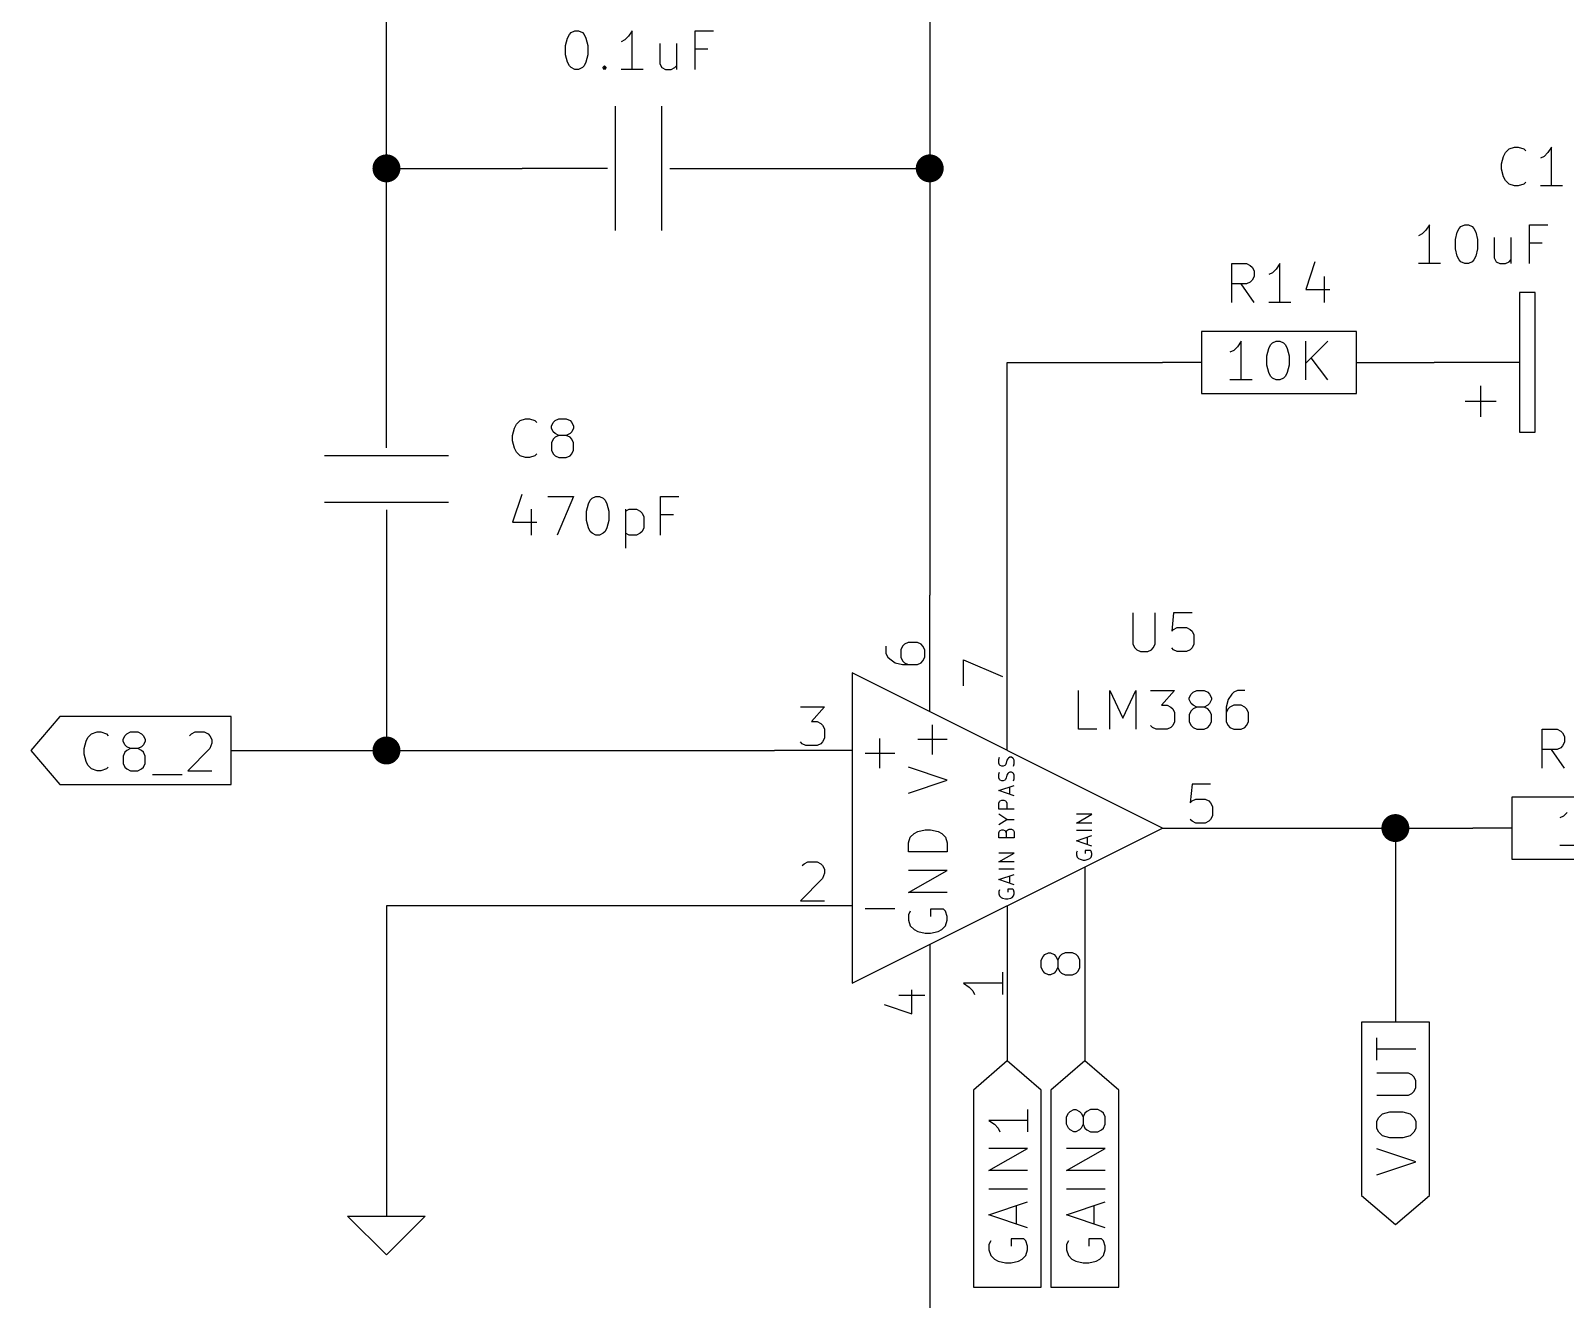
# Model space of a CAD drawing. Extents: x 0.3 to 16.3, y -11.7 to -0.2.
# Drawn here: x 10.867 to 12.844, y -7.107 to -5.473 of the extents above; entities that cross this region are included whole.
import ezdxf

# ---------------------------------------------------------------- set-up
doc = ezdxf.new("R2010")
doc.units = 0
doc.header["$MEASUREMENT"] = 0
doc.layers.add('BLACK', color=7, linetype='CONTINUOUS')

msp = doc.modelspace()

# ---------------------------------------------------------------- linework, layer by layer
at = {"layer": 'BLACK', "linetype": 'CONTINUOUS'}
for p, q in [((11.325, -5.65), (11.325, -5.25)), ((12.025, -5.25), (12.025, -5.65)), ((11.5607, -5.47738), (11.5631, -5.475)), ((11.5631, -5.475), (11.5679, -5.47262)), ((11.5679, -5.47262), (11.5726, -5.47262)), ((11.5726, -5.47262), (11.5774, -5.475)), ((11.5774, -5.475), (11.5798, -5.47738)), ((11.6417, -5.47262), (11.6369, -5.47976)), ((11.6417, -5.52262), (11.6417, -5.47262)), ((11.7226, -5.52262), (11.7226, -5.47262)), ((11.7226, -5.47262), (11.7464, -5.47262)), ((11.5559, -5.49167), (11.5583, -5.48214)), ((11.5559, -5.50357), (11.5559, -5.49167)), ((11.5583, -5.48214), (11.5607, -5.47738)), ((11.5798, -5.47738), (11.5821, -5.48214)), ((11.5821, -5.48214), (11.5845, -5.49167)), ((11.5845, -5.49167), (11.5845, -5.50357)), ((11.6321, -5.48452), (11.6274, -5.4869)), ((11.6369, -5.47976), (11.6321, -5.48452)), ((11.6774, -5.48928), (11.6774, -5.51547)), ((11.6988, -5.48928), (11.6988, -5.52262)), ((11.7393, -5.49643), (11.7226, -5.49643)), ((11.5583, -5.51309), (11.5559, -5.50357)), ((11.5607, -5.51785), (11.5583, -5.51309)), ((11.5821, -5.51309), (11.5798, -5.51785)), ((11.5845, -5.50357), (11.5821, -5.51309)), ((11.6774, -5.51547), (11.6798, -5.52024)), ((11.5631, -5.52024), (11.5607, -5.51785)), ((11.5679, -5.52262), (11.5631, -5.52024)), ((11.5726, -5.52262), (11.5679, -5.52262)), ((11.5774, -5.52024), (11.5726, -5.52262)), ((11.5798, -5.51785), (11.5774, -5.52024)), ((11.6036, -5.52024), (11.6059, -5.51785)), ((11.6059, -5.52262), (11.6036, -5.52024)), ((11.6059, -5.51785), (11.6083, -5.52024)), ((11.6059, -5.51785), (11.6059, -5.52262)), ((11.6083, -5.52024), (11.6059, -5.52262)), ((11.6559, -5.52262), (11.6274, -5.52262)), ((11.6798, -5.52024), (11.6845, -5.52262)), ((11.6845, -5.52262), (11.6917, -5.52262)), ((11.6917, -5.52262), (11.6964, -5.52024)), ((11.6964, -5.52024), (11.6988, -5.51785)), ((11.62, -5.73), (11.62, -5.57)), ((11.68, -5.73), (11.68, -5.57)), ((12.7619, -5.64405), (12.7643, -5.63452)), ((12.7619, -5.64405), (12.7643, -5.63452)), ((12.7643, -5.63452), (12.7667, -5.62976)), ((12.7643, -5.63452), (12.7667, -5.62976)), ((12.7667, -5.62976), (12.7714, -5.625)), ((12.7667, -5.62976), (12.7714, -5.625)), ((12.7714, -5.625), (12.7786, -5.62262)), ((12.7714, -5.625), (12.7786, -5.62262)), ((12.7786, -5.62262), (12.7833, -5.62262)), ((12.7786, -5.62262), (12.7833, -5.62262)), ((12.7833, -5.62262), (12.7905, -5.625)), ((12.7833, -5.62262), (12.7905, -5.625)), ((12.7905, -5.625), (12.7929, -5.62738)), ((12.7905, -5.625), (12.7929, -5.62738)), ((12.8167, -5.63452), (12.8119, -5.6369)), ((12.8167, -5.63452), (12.8119, -5.6369)), ((12.8214, -5.62976), (12.8167, -5.63452)), ((12.8214, -5.62976), (12.8167, -5.63452)), ((12.8262, -5.62262), (12.8214, -5.62976)), ((12.8262, -5.62262), (12.8214, -5.62976)), ((12.8262, -5.67262), (12.8262, -5.62262)), ((12.8262, -5.67262), (12.8262, -5.62262)), ((11.325, -5.9), (11.325, -5.65)), ((11.325, -5.65), (11.5, -5.65)), ((11.61, -5.65), (11.5, -5.65)), ((11.69, -5.65), (11.8, -5.65)), ((11.8, -5.65), (12.025, -5.65)), ((12.025, -5.65), (12.025, -6.2)), ((12.7619, -5.65119), (12.7619, -5.64405)), ((12.7619, -5.65119), (12.7619, -5.64405)), ((12.7643, -5.66071), (12.7619, -5.65119)), ((12.7643, -5.66071), (12.7619, -5.65119)), ((12.7667, -5.66547), (12.7643, -5.66071)), ((12.7667, -5.66547), (12.7643, -5.66071)), ((12.7714, -5.67024), (12.7667, -5.66547)), ((12.7714, -5.67024), (12.7667, -5.66547)), ((12.7786, -5.67262), (12.7714, -5.67024)), ((12.7786, -5.67262), (12.7714, -5.67024)), ((12.7833, -5.67262), (12.7786, -5.67262)), ((12.7833, -5.67262), (12.7786, -5.67262)), ((12.7905, -5.67024), (12.7833, -5.67262)), ((12.7905, -5.67024), (12.7833, -5.67262)), ((12.7929, -5.66785), (12.7905, -5.67024)), ((12.7929, -5.66785), (12.7905, -5.67024)), ((12.8405, -5.67262), (12.8119, -5.67262)), ((12.8405, -5.67262), (12.8119, -5.67262)), ((12.6643, -5.72976), (12.6595, -5.73452)), ((12.6643, -5.72976), (12.6595, -5.73452)), ((12.669, -5.72262), (12.6643, -5.72976)), ((12.669, -5.72262), (12.6643, -5.72976)), ((12.669, -5.77262), (12.669, -5.72262)), ((12.669, -5.77262), (12.669, -5.72262)), ((12.7024, -5.74167), (12.7048, -5.73214)), ((12.7024, -5.74167), (12.7048, -5.73214)), ((12.7048, -5.73214), (12.7071, -5.72738)), ((12.7048, -5.73214), (12.7071, -5.72738)), ((12.7071, -5.72738), (12.7095, -5.725)), ((12.7071, -5.72738), (12.7095, -5.725)), ((12.7095, -5.725), (12.7143, -5.72262)), ((12.7095, -5.725), (12.7143, -5.72262)), ((12.7143, -5.72262), (12.719, -5.72262)), ((12.7143, -5.72262), (12.719, -5.72262)), ((12.719, -5.72262), (12.7238, -5.725)), ((12.719, -5.72262), (12.7238, -5.725)), ((12.7238, -5.725), (12.7262, -5.72738)), ((12.7238, -5.725), (12.7262, -5.72738)), ((12.7262, -5.72738), (12.7286, -5.73214)), ((12.7262, -5.72738), (12.7286, -5.73214)), ((12.7286, -5.73214), (12.7309, -5.74167)), ((12.7286, -5.73214), (12.7309, -5.74167)), ((12.7976, -5.77262), (12.7976, -5.72262)), ((12.7976, -5.72262), (12.8214, -5.72262)), ((12.7976, -5.77262), (12.7976, -5.72262)), ((12.7976, -5.72262), (12.8214, -5.72262)), ((12.6595, -5.73452), (12.6548, -5.7369)), ((12.6595, -5.73452), (12.6548, -5.7369)), ((12.7024, -5.75357), (12.7024, -5.74167)), ((12.7024, -5.75357), (12.7024, -5.74167)), ((12.7048, -5.76309), (12.7024, -5.75357)), ((12.7048, -5.76309), (12.7024, -5.75357)), ((12.7309, -5.75357), (12.7286, -5.76309)), ((12.7309, -5.75357), (12.7286, -5.76309)), ((12.7309, -5.74167), (12.7309, -5.75357)), ((12.7309, -5.74167), (12.7309, -5.75357)), ((12.7524, -5.73928), (12.7524, -5.76547)), ((12.7524, -5.73928), (12.7524, -5.76547)), ((12.7738, -5.73928), (12.7738, -5.77262)), ((12.7738, -5.73928), (12.7738, -5.77262)), ((12.8143, -5.74643), (12.7976, -5.74643)), ((12.8143, -5.74643), (12.7976, -5.74643)), ((12.4143, -5.82262), (12.4143, -5.77262)), ((12.4143, -5.77262), (12.4333, -5.77262)), ((12.4333, -5.77262), (12.4381, -5.775)), ((12.4762, -5.77262), (12.4714, -5.77976)), ((12.4762, -5.82262), (12.4762, -5.77262)), ((12.5214, -5.77024), (12.5095, -5.80595)), ((12.6833, -5.77262), (12.6548, -5.77262)), ((12.6833, -5.77262), (12.6548, -5.77262)), ((12.7071, -5.76785), (12.7048, -5.76309)), ((12.7071, -5.76785), (12.7048, -5.76309)), ((12.7095, -5.77024), (12.7071, -5.76785)), ((12.7095, -5.77024), (12.7071, -5.76785)), ((12.7143, -5.77262), (12.7095, -5.77024)), ((12.7143, -5.77262), (12.7095, -5.77024)), ((12.719, -5.77262), (12.7143, -5.77262)), ((12.719, -5.77262), (12.7143, -5.77262)), ((12.7238, -5.77024), (12.719, -5.77262)), ((12.7238, -5.77024), (12.719, -5.77262)), ((12.7262, -5.76785), (12.7238, -5.77024)), ((12.7262, -5.76785), (12.7238, -5.77024)), ((12.7286, -5.76309), (12.7262, -5.76785)), ((12.7286, -5.76309), (12.7262, -5.76785)), ((12.7524, -5.76547), (12.7548, -5.77024)), ((12.7524, -5.76547), (12.7548, -5.77024)), ((12.7548, -5.77024), (12.7595, -5.77262)), ((12.7548, -5.77024), (12.7595, -5.77262)), ((12.7595, -5.77262), (12.7667, -5.77262)), ((12.7595, -5.77262), (12.7667, -5.77262)), ((12.7667, -5.77262), (12.7714, -5.77024)), ((12.7667, -5.77262), (12.7714, -5.77024)), ((12.7714, -5.77024), (12.7738, -5.76785)), ((12.7714, -5.77024), (12.7738, -5.76785)), ((12.4381, -5.775), (12.4405, -5.77738)), ((12.4405, -5.77738), (12.4429, -5.78214)), ((12.4429, -5.78928), (12.4405, -5.79405)), ((12.4429, -5.78214), (12.4429, -5.78928)), ((12.4667, -5.78452), (12.4619, -5.7869)), ((12.4714, -5.77976), (12.4667, -5.78452)), ((12.5333, -5.78928), (12.5333, -5.82262)), ((12.4333, -5.79881), (12.4143, -5.79881)), ((12.4429, -5.82262), (12.4262, -5.79881)), ((12.4381, -5.79643), (12.4333, -5.79881)), ((12.4405, -5.79405), (12.4381, -5.79643)), ((12.5095, -5.80595), (12.5405, -5.80595)), ((12.805, -5.81), (12.785, -5.81)), ((12.785, -5.81), (12.785, -5.99)), ((12.805, -5.99), (12.805, -5.81)), ((12.4905, -5.82262), (12.4619, -5.82262)), ((12.575, -5.86), (12.375, -5.86)), ((12.375, -5.86), (12.375, -5.94)), ((12.4262, -5.87262), (12.4214, -5.87976)), ((12.4262, -5.92262), (12.4262, -5.87262)), ((12.4667, -5.875), (12.4714, -5.87262)), ((12.4714, -5.87262), (12.4762, -5.87262)), ((12.4762, -5.87262), (12.4809, -5.875)), ((12.5095, -5.92262), (12.5095, -5.87262)), ((12.5381, -5.87262), (12.5095, -5.90119)), ((12.575, -5.94), (12.575, -5.86)), ((12.4167, -5.88452), (12.4119, -5.8869)), ((12.4214, -5.87976), (12.4167, -5.88452)), ((12.4595, -5.89167), (12.4619, -5.88214)), ((12.4595, -5.90357), (12.4595, -5.89167)), ((12.4619, -5.88214), (12.4643, -5.87738)), ((12.4643, -5.87738), (12.4667, -5.875)), ((12.4809, -5.875), (12.4833, -5.87738)), ((12.4833, -5.87738), (12.4857, -5.88214)), ((12.4857, -5.88214), (12.4881, -5.89167)), ((12.4881, -5.89167), (12.4881, -5.90357)), ((11.325, -6.01), (11.325, -5.9)), ((12.125, -6.2), (12.125, -5.9)), ((12.125, -5.9), (12.325, -5.9)), ((12.375, -5.9), (12.325, -5.9)), ((12.4619, -5.91309), (12.4595, -5.90357)), ((12.4881, -5.90357), (12.4857, -5.91309)), ((12.5381, -5.92262), (12.5167, -5.89405)), ((12.575, -5.9), (12.625, -5.9)), ((12.625, -5.9), (12.675, -5.9)), ((12.785, -5.9), (12.675, -5.9)), ((12.785, -5.9), (12.675, -5.9)), ((12.4405, -5.92262), (12.4119, -5.92262)), ((12.4643, -5.91785), (12.4619, -5.91309)), ((12.4667, -5.92024), (12.4643, -5.91785)), ((12.4714, -5.92262), (12.4667, -5.92024)), ((12.4762, -5.92262), (12.4714, -5.92262)), ((12.4809, -5.92024), (12.4762, -5.92262)), ((12.4833, -5.91785), (12.4809, -5.92024)), ((12.4857, -5.91309), (12.4833, -5.91785)), ((12.735, -5.97), (12.735, -5.93)), ((12.375, -5.94), (12.575, -5.94)), ((12.715, -5.95), (12.755, -5.95)), ((11.4876, -5.99404), (11.49, -5.98452)), ((11.49, -5.98452), (11.4924, -5.97975)), ((11.4924, -5.97975), (11.4972, -5.97499)), ((11.4972, -5.97499), (11.5043, -5.97261)), ((11.5043, -5.97261), (11.5091, -5.97261)), ((11.5091, -5.97261), (11.5162, -5.97499)), ((11.5162, -5.97499), (11.5186, -5.97737)), ((11.5376, -5.98213), (11.54, -5.97737)), ((11.5376, -5.98452), (11.5376, -5.98213)), ((11.54, -5.98928), (11.5376, -5.98452)), ((11.54, -5.97737), (11.5424, -5.97499)), ((11.5424, -5.99166), (11.54, -5.98928)), ((11.5424, -5.97499), (11.5472, -5.97261)), ((11.5472, -5.97261), (11.5567, -5.97261)), ((11.5567, -5.97261), (11.5615, -5.97499)), ((11.5615, -5.97499), (11.5638, -5.97737)), ((11.5638, -5.98928), (11.5615, -5.99166)), ((11.5638, -5.97737), (11.5662, -5.98213)), ((11.5662, -5.98452), (11.5638, -5.98928)), ((11.5662, -5.98213), (11.5662, -5.98452)), ((12.785, -5.99), (12.805, -5.99)), ((11.4876, -6.00118), (11.4876, -5.99404)), ((11.49, -6.0107), (11.4876, -6.00118)), ((11.4924, -6.01546), (11.49, -6.0107)), ((11.54, -5.9988), (11.5376, -6.00356)), ((11.5376, -6.00356), (11.5376, -6.01309)), ((11.5424, -5.99642), (11.54, -5.9988)), ((11.5472, -5.99404), (11.5424, -5.99166)), ((11.5472, -5.99404), (11.5424, -5.99642)), ((11.5567, -5.99404), (11.5472, -5.99404)), ((11.5615, -5.99166), (11.5567, -5.99404)), ((11.5615, -5.99642), (11.5567, -5.99404)), ((11.5638, -5.9988), (11.5615, -5.99642)), ((11.5662, -6.00356), (11.5638, -5.9988)), ((11.5662, -6.01309), (11.5662, -6.00356)), ((11.245, -6.02), (11.405, -6.02)), ((11.4972, -6.02023), (11.4924, -6.01546)), ((11.5043, -6.02261), (11.4972, -6.02023)), ((11.5091, -6.02261), (11.5043, -6.02261)), ((11.5162, -6.02023), (11.5091, -6.02261)), ((11.5186, -6.01785), (11.5162, -6.02023)), ((11.5376, -6.01309), (11.54, -6.01785)), ((11.54, -6.01785), (11.5424, -6.02023)), ((11.5424, -6.02023), (11.5472, -6.02261)), ((11.5472, -6.02261), (11.5567, -6.02261)), ((11.5567, -6.02261), (11.5615, -6.02023)), ((11.5615, -6.02023), (11.5638, -6.01785)), ((11.5638, -6.01785), (11.5662, -6.01309)), ((11.4996, -6.07023), (11.4876, -6.10594)), ((11.245, -6.08), (11.405, -6.08)), ((11.325, -6.09), (11.325, -6.2)), ((11.5115, -6.08928), (11.5115, -6.12261)), ((11.5329, -6.07261), (11.5662, -6.07261)), ((11.5662, -6.07261), (11.5448, -6.12261)), ((11.5829, -6.09166), (11.5853, -6.08213)), ((11.5853, -6.08213), (11.5876, -6.07737)), ((11.5876, -6.07737), (11.59, -6.07499)), ((11.59, -6.07499), (11.5948, -6.07261)), ((11.5948, -6.07261), (11.5996, -6.07261)), ((11.5996, -6.07261), (11.6043, -6.07499)), ((11.6043, -6.07499), (11.6067, -6.07737)), ((11.6067, -6.07737), (11.6091, -6.08213)), ((11.6091, -6.08213), (11.6115, -6.09166)), ((11.6329, -6.08928), (11.6329, -6.13928)), ((11.6329, -6.09166), (11.6376, -6.08928)), ((11.6376, -6.08928), (11.6472, -6.08928)), ((11.6472, -6.08928), (11.6519, -6.09166)), ((11.6781, -6.12261), (11.6781, -6.07261)), ((11.6781, -6.07261), (11.7019, -6.07261)), ((11.4876, -6.10594), (11.5186, -6.10594)), ((11.5829, -6.10356), (11.5829, -6.09166)), ((11.5853, -6.11309), (11.5829, -6.10356)), ((11.6115, -6.10356), (11.6091, -6.11309)), ((11.6115, -6.09166), (11.6115, -6.10356)), ((11.6519, -6.09166), (11.6543, -6.09404)), ((11.6543, -6.09404), (11.6567, -6.0988)), ((11.6567, -6.0988), (11.6567, -6.11309)), ((11.6948, -6.09642), (11.6781, -6.09642)), ((11.5876, -6.11785), (11.5853, -6.11309)), ((11.59, -6.12023), (11.5876, -6.11785)), ((11.5948, -6.12261), (11.59, -6.12023)), ((11.5996, -6.12261), (11.5948, -6.12261)), ((11.6043, -6.12023), (11.5996, -6.12261)), ((11.6067, -6.11785), (11.6043, -6.12023)), ((11.6091, -6.11309), (11.6067, -6.11785)), ((11.6376, -6.12261), (11.6329, -6.12023)), ((11.6472, -6.12261), (11.6376, -6.12261)), ((11.6519, -6.12023), (11.6472, -6.12261)), ((11.6543, -6.11785), (11.6519, -6.12023)), ((11.6567, -6.11309), (11.6543, -6.11785)), ((11.325, -6.2), (11.325, -6.4)), ((12.025, -6.35), (12.025, -6.2)), ((12.125, -6.4), (12.125, -6.2)), ((12.2869, -6.22261), (12.2869, -6.26309)), ((12.3155, -6.26309), (12.3155, -6.22261)), ((12.3393, -6.22261), (12.3369, -6.24642)), ((12.3631, -6.22261), (12.3393, -6.22261)), ((12.3369, -6.24642), (12.3393, -6.24404)), ((12.3393, -6.24404), (12.344, -6.24166)), ((12.344, -6.24166), (12.3559, -6.24166)), ((12.3559, -6.24166), (12.3607, -6.24404)), ((12.3607, -6.24404), (12.3631, -6.24642)), ((12.3631, -6.24642), (12.3655, -6.25119)), ((11.9686, -6.26547), (11.9686, -6.275)), ((11.99, -6.26547), (11.9877, -6.27024)), ((11.9924, -6.26309), (11.99, -6.26547)), ((11.9972, -6.26071), (11.9924, -6.26309)), ((12.0091, -6.26071), (11.9972, -6.26071)), ((12.0139, -6.26309), (12.0091, -6.26071)), ((12.0162, -6.26547), (12.0139, -6.26309)), ((12.0186, -6.27024), (12.0162, -6.26547)), ((12.2869, -6.26309), (12.2893, -6.26785)), ((12.2893, -6.26785), (12.2917, -6.27023)), ((12.3107, -6.27023), (12.3131, -6.26785)), ((12.3131, -6.26785), (12.3155, -6.26309)), ((12.3393, -6.27023), (12.3369, -6.26785)), ((12.3631, -6.26785), (12.3607, -6.27023)), ((12.3655, -6.26309), (12.3631, -6.26785)), ((12.3655, -6.25119), (12.3655, -6.26309)), ((11.9686, -6.275), (11.971, -6.27976)), ((11.971, -6.27976), (11.9734, -6.28214)), ((11.9734, -6.28214), (11.9805, -6.2869)), ((11.9805, -6.2869), (11.99, -6.28928)), ((11.9877, -6.27024), (11.9877, -6.27976)), ((11.9877, -6.27976), (11.99, -6.28452)), ((11.99, -6.28452), (11.9924, -6.2869)), ((11.9924, -6.2869), (11.9972, -6.28928)), ((12.0091, -6.28928), (12.0139, -6.2869)), ((12.0139, -6.2869), (12.0162, -6.28452)), ((12.0162, -6.28452), (12.0186, -6.27976)), ((12.0186, -6.27976), (12.0186, -6.27024)), ((12.0686, -6.31667), (12.0686, -6.28333)), ((12.0686, -6.28333), (12.1186, -6.30476)), ((12.2917, -6.27023), (12.2964, -6.27261)), ((12.2964, -6.27261), (12.3059, -6.27261)), ((12.3059, -6.27261), (12.3107, -6.27023)), ((12.344, -6.27261), (12.3393, -6.27023)), ((12.3559, -6.27261), (12.344, -6.27261)), ((12.3607, -6.27023), (12.3559, -6.27261)), ((12.325, -6.5), (11.925, -6.3)), ((11.925, -6.3), (11.925, -6.7)), ((11.99, -6.28928), (12.0091, -6.28928)), ((12.2167, -6.37261), (12.2167, -6.32261)), ((12.2571, -6.37261), (12.2571, -6.32261)), ((12.2571, -6.32261), (12.2738, -6.35833)), ((12.2738, -6.35833), (12.2905, -6.32261)), ((12.2905, -6.32261), (12.2905, -6.37261)), ((12.3095, -6.32261), (12.3405, -6.32261)), ((12.3405, -6.32261), (12.3238, -6.34166)), ((12.3595, -6.33214), (12.3619, -6.32737)), ((12.3619, -6.32737), (12.3643, -6.325)), ((12.3643, -6.325), (12.369, -6.32261)), ((12.369, -6.32261), (12.3786, -6.32261)), ((12.3786, -6.32261), (12.3833, -6.325)), ((12.3833, -6.325), (12.3857, -6.32737)), ((12.3857, -6.32737), (12.3881, -6.33214)), ((12.4143, -6.32737), (12.4095, -6.33452)), ((12.4167, -6.325), (12.4143, -6.32737)), ((12.4214, -6.32261), (12.4167, -6.325)), ((12.4309, -6.32261), (12.4214, -6.32261)), ((11.8583, -6.34362), (11.8893, -6.34362)), ((11.8893, -6.34362), (11.8726, -6.36267)), ((12.3238, -6.34166), (12.3309, -6.34166)), ((12.3309, -6.34166), (12.3357, -6.34404)), ((12.3357, -6.34404), (12.3381, -6.34642)), ((12.3381, -6.34642), (12.3405, -6.35119)), ((12.3595, -6.33452), (12.3595, -6.33214)), ((12.3619, -6.33928), (12.3595, -6.33452)), ((12.3643, -6.34166), (12.3619, -6.33928)), ((12.3643, -6.34642), (12.3619, -6.3488)), ((12.369, -6.34404), (12.3643, -6.34166)), ((12.369, -6.34404), (12.3643, -6.34642)), ((12.3786, -6.34404), (12.369, -6.34404)), ((12.3833, -6.34166), (12.3786, -6.34404)), ((12.3833, -6.34642), (12.3786, -6.34404)), ((12.3857, -6.33928), (12.3833, -6.34166)), ((12.3857, -6.3488), (12.3833, -6.34642)), ((12.3881, -6.33452), (12.3857, -6.33928)), ((12.3881, -6.33214), (12.3881, -6.33452)), ((12.4095, -6.33452), (12.4071, -6.34404)), ((12.4071, -6.34404), (12.4071, -6.36309)), ((12.4095, -6.34642), (12.4071, -6.35119)), ((12.4119, -6.34404), (12.4095, -6.34642)), ((12.4167, -6.34166), (12.4119, -6.34404)), ((12.4262, -6.34166), (12.4167, -6.34166)), ((12.4309, -6.34404), (12.4262, -6.34166)), ((12.4333, -6.34642), (12.4309, -6.34404)), ((12.4357, -6.35119), (12.4333, -6.34642)), ((10.9041, -6.35624), (10.8666, -6.4)), ((11.125, -6.35624), (10.9041, -6.35624)), ((11.125, -6.4), (11.125, -6.35624)), ((11.8726, -6.36267), (11.8798, -6.36267)), ((11.8798, -6.36267), (11.8845, -6.36505)), ((11.8845, -6.36505), (11.8869, -6.36743)), ((12.0286, -6.405), (12.0286, -6.3669)), ((12.3405, -6.36309), (12.3381, -6.36785)), ((12.3405, -6.35119), (12.3405, -6.36309)), ((12.3619, -6.3488), (12.3595, -6.35357)), ((12.3595, -6.35357), (12.3595, -6.36309)), ((12.3595, -6.36309), (12.3619, -6.36785)), ((12.3881, -6.35357), (12.3857, -6.3488)), ((12.3857, -6.36785), (12.3881, -6.36309)), ((12.3881, -6.36309), (12.3881, -6.35357)), ((12.4071, -6.36309), (12.4095, -6.36785)), ((12.4333, -6.36785), (12.4357, -6.36309)), ((12.4357, -6.36309), (12.4357, -6.35119)), ((10.9379, -6.3881), (10.9403, -6.38333)), ((10.9403, -6.38333), (10.9451, -6.37857)), ((10.9451, -6.37857), (10.9522, -6.37619)), ((10.9522, -6.37619), (10.957, -6.37619)), ((10.957, -6.37619), (10.9641, -6.37857)), ((10.9641, -6.37857), (10.9665, -6.38095)), ((10.9856, -6.38572), (10.9879, -6.38095)), ((10.9856, -6.3881), (10.9856, -6.38572)), ((10.9879, -6.38095), (10.9903, -6.37857)), ((10.9903, -6.37857), (10.9951, -6.37619)), ((10.9951, -6.37619), (11.0046, -6.37619)), ((11.0046, -6.37619), (11.0094, -6.37857)), ((11.0094, -6.37857), (11.0118, -6.38095)), ((11.0118, -6.38095), (11.0141, -6.38572)), ((11.0141, -6.38572), (11.0141, -6.3881)), ((11.0713, -6.38095), (11.0737, -6.37857)), ((11.0737, -6.37857), (11.0784, -6.37619)), ((11.0784, -6.37619), (11.0903, -6.37619)), ((11.0903, -6.37619), (11.0951, -6.37857)), ((11.0951, -6.37857), (11.0975, -6.38095)), ((11.0975, -6.38095), (11.0998, -6.38572)), ((11.0998, -6.38572), (11.0998, -6.39048)), ((11.8869, -6.36743), (11.8893, -6.37219)), ((11.8893, -6.38409), (11.8869, -6.38885)), ((11.8893, -6.37219), (11.8893, -6.38409)), ((11.9609, -6.42262), (11.9609, -6.38452)), ((12.0476, -6.38595), (12.0095, -6.38595)), ((12.2405, -6.37261), (12.2167, -6.37261)), ((12.3119, -6.37023), (12.3095, -6.36785)), ((12.3167, -6.37261), (12.3119, -6.37023)), ((12.3309, -6.37261), (12.3167, -6.37261)), ((12.3357, -6.37023), (12.3309, -6.37261)), ((12.3381, -6.36785), (12.3357, -6.37023)), ((12.3619, -6.36785), (12.3643, -6.37023)), ((12.3643, -6.37023), (12.369, -6.37261)), ((12.369, -6.37261), (12.3786, -6.37261)), ((12.3786, -6.37261), (12.3833, -6.37023)), ((12.3833, -6.37023), (12.3857, -6.36785)), ((12.4095, -6.36785), (12.4119, -6.37023)), ((12.4119, -6.37023), (12.4167, -6.37261)), ((12.4167, -6.37261), (12.4262, -6.37261)), ((12.4262, -6.37261), (12.4309, -6.37023)), ((12.4309, -6.37023), (12.4333, -6.36785)), ((12.8143, -6.42262), (12.8143, -6.37262)), ((12.8143, -6.37262), (12.8333, -6.37262)), ((12.8333, -6.37262), (12.8381, -6.375)), ((12.8381, -6.375), (12.8405, -6.37738)), ((12.8405, -6.37738), (12.8429, -6.38214)), ((12.8429, -6.38214), (12.8429, -6.38928)), ((10.8666, -6.4), (10.9041, -6.44376)), ((10.9356, -6.39762), (10.9379, -6.3881)), ((10.9356, -6.40476), (10.9356, -6.39762)), ((10.9379, -6.41429), (10.9356, -6.40476)), ((10.9879, -6.39286), (10.9856, -6.3881)), ((10.9879, -6.40238), (10.9856, -6.40715)), ((10.9903, -6.39524), (10.9879, -6.39286)), ((10.9903, -6.4), (10.9879, -6.40238)), ((10.9951, -6.39762), (10.9903, -6.39524)), ((10.9951, -6.39762), (10.9903, -6.4)), ((11.0046, -6.39762), (10.9951, -6.39762)), ((11.0094, -6.39524), (11.0046, -6.39762)), ((11.0094, -6.4), (11.0046, -6.39762)), ((11.0118, -6.39286), (11.0094, -6.39524)), ((11.0118, -6.40238), (11.0094, -6.4)), ((11.0141, -6.3881), (11.0118, -6.39286)), ((11.0141, -6.40715), (11.0118, -6.40238)), ((11.0975, -6.39762), (11.0689, -6.42619)), ((11.0998, -6.39048), (11.0975, -6.39762)), ((11.125, -6.44376), (11.125, -6.4)), ((11.125, -6.4), (11.325, -6.4)), ((11.325, -6.4), (11.825, -6.4)), ((11.925, -6.4), (11.825, -6.4)), ((11.8607, -6.39124), (11.8583, -6.38885)), ((11.8655, -6.39362), (11.8607, -6.39124)), ((11.8798, -6.39362), (11.8655, -6.39362)), ((11.8845, -6.39124), (11.8798, -6.39362)), ((11.8869, -6.38885), (11.8845, -6.39124)), ((11.9419, -6.40357), (11.98, -6.40357)), ((12.8333, -6.39881), (12.8143, -6.39881)), ((12.8429, -6.42262), (12.8262, -6.39881)), ((12.8381, -6.39643), (12.8333, -6.39881)), ((12.8405, -6.39405), (12.8381, -6.39643)), ((12.8429, -6.38928), (12.8405, -6.39405)), ((10.9403, -6.41905), (10.9379, -6.41429)), ((10.9451, -6.42381), (10.9403, -6.41905)), ((10.9522, -6.42619), (10.9451, -6.42381)), ((10.957, -6.42619), (10.9522, -6.42619)), ((10.9641, -6.42381), (10.957, -6.42619)), ((10.9665, -6.42143), (10.9641, -6.42381)), ((10.9856, -6.40715), (10.9856, -6.41667)), ((10.9856, -6.41667), (10.9879, -6.42143)), ((10.9879, -6.42143), (10.9903, -6.42381)), ((10.9903, -6.42381), (10.9951, -6.42619)), ((10.9951, -6.42619), (11.0046, -6.42619)), ((11.0046, -6.42619), (11.0094, -6.42381)), ((11.0094, -6.42381), (11.0118, -6.42143)), ((11.0118, -6.42143), (11.0141, -6.41667)), ((11.0141, -6.41667), (11.0141, -6.40715)), ((11.0689, -6.42619), (11.0998, -6.42619)), ((12.0476, -6.43833), (11.9976, -6.42167)), ((12.114, -6.41167), (12.115, -6.40881)), ((12.114, -6.41643), (12.114, -6.41167)), ((12.115, -6.41833), (12.114, -6.41643)), ((12.1159, -6.41928), (12.115, -6.41833)), ((12.1179, -6.42024), (12.1159, -6.41928)), ((12.1198, -6.42024), (12.1179, -6.42024)), ((12.1217, -6.41928), (12.1198, -6.42024)), ((12.1226, -6.41833), (12.1217, -6.41928)), ((12.1236, -6.41643), (12.1226, -6.41833)), ((12.1245, -6.41262), (12.1236, -6.41643)), ((12.1255, -6.41071), (12.1245, -6.41262)), ((12.1264, -6.40976), (12.1255, -6.41071)), ((12.1283, -6.40881), (12.1264, -6.40976)), ((12.1302, -6.40881), (12.1283, -6.40881)), ((12.1321, -6.40976), (12.1302, -6.40881)), ((12.1331, -6.41071), (12.1321, -6.40976)), ((12.134, -6.41262), (12.1331, -6.41071)), ((12.1331, -6.42024), (12.134, -6.41738)), ((12.134, -6.41738), (12.134, -6.41262)), ((10.9041, -6.44376), (11.125, -6.44376)), ((11.0237, -6.43095), (11.0618, -6.43095)), ((11.9976, -6.455), (12.0476, -6.43833)), ((12.114, -6.43071), (12.115, -6.42785)), ((12.114, -6.43547), (12.114, -6.43071)), ((12.115, -6.43738), (12.114, -6.43547)), ((12.114, -6.45167), (12.134, -6.445)), ((12.1159, -6.43833), (12.115, -6.43738)), ((12.1179, -6.43928), (12.1159, -6.43833)), ((12.1198, -6.43928), (12.1179, -6.43928)), ((12.1217, -6.43833), (12.1198, -6.43928)), ((12.1226, -6.43738), (12.1217, -6.43833)), ((12.1236, -6.43547), (12.1226, -6.43738)), ((12.1245, -6.43167), (12.1236, -6.43547)), ((12.1255, -6.42976), (12.1245, -6.43167)), ((12.1264, -6.42881), (12.1255, -6.42976)), ((12.1283, -6.42785), (12.1264, -6.42881)), ((12.1302, -6.42785), (12.1283, -6.42785)), ((12.1321, -6.42881), (12.1302, -6.42785)), ((12.1331, -6.42976), (12.1321, -6.42881)), ((12.134, -6.43167), (12.1331, -6.42976)), ((12.1331, -6.43928), (12.134, -6.43643)), ((12.134, -6.43643), (12.134, -6.43167)), ((12.3631, -6.44362), (12.3607, -6.46743)), ((12.3869, -6.44362), (12.3631, -6.44362)), ((12.134, -6.45833), (12.114, -6.45167)), ((12.115, -6.46595), (12.1159, -6.465)), ((12.1159, -6.465), (12.1179, -6.46405)), ((12.1179, -6.46405), (12.1207, -6.46405)), ((12.1207, -6.46405), (12.1226, -6.465)), ((12.1226, -6.465), (12.1236, -6.46595)), ((12.1283, -6.45643), (12.1283, -6.4469)), ((12.3607, -6.46743), (12.3631, -6.46505)), ((12.3631, -6.46505), (12.3679, -6.46267)), ((12.3679, -6.46267), (12.3798, -6.46267)), ((12.3798, -6.46267), (12.3845, -6.46505)), ((12.3845, -6.46505), (12.3869, -6.46743)), ((12.975, -6.46), (12.775, -6.46)), ((12.775, -6.46), (12.775, -6.54)), ((12.114, -6.46785), (12.115, -6.46595)), ((12.114, -6.47547), (12.114, -6.46785)), ((12.134, -6.47547), (12.114, -6.47547)), ((12.1245, -6.48881), (12.114, -6.48214)), ((12.1236, -6.46595), (12.1245, -6.46785)), ((12.1245, -6.46785), (12.1245, -6.47547)), ((12.214, -6.49357), (12.234, -6.48214)), ((12.234, -6.48214), (12.214, -6.48214)), ((12.3869, -6.46743), (12.3893, -6.47219)), ((12.3893, -6.48409), (12.3869, -6.48885)), ((12.3893, -6.47219), (12.3893, -6.48409)), ((12.8417, -6.48452), (12.8369, -6.4869)), ((12.8464, -6.47976), (12.8417, -6.48452)), ((11.925, -6.7), (12.325, -6.5)), ((12.0048, -6.5069), (12.0095, -6.50452)), ((12.0095, -6.50452), (12.019, -6.50214)), ((12.019, -6.50214), (12.0262, -6.50214)), ((12.0262, -6.50214), (12.0357, -6.50452)), ((12.0357, -6.50452), (12.0405, -6.5069)), ((12.114, -6.49547), (12.1245, -6.48881)), ((12.114, -6.50595), (12.115, -6.50405)), ((12.115, -6.50405), (12.1159, -6.50309)), ((12.1159, -6.50309), (12.1179, -6.50214)), ((12.1179, -6.50214), (12.1198, -6.50214)), ((12.1198, -6.50214), (12.1217, -6.50309)), ((12.1217, -6.50309), (12.1226, -6.50405)), ((12.1226, -6.50405), (12.1236, -6.50595)), ((12.1236, -6.50595), (12.1245, -6.50309)), ((12.1245, -6.48881), (12.134, -6.48881)), ((12.1245, -6.50309), (12.1255, -6.50214)), ((12.1255, -6.50214), (12.1274, -6.50119)), ((12.1274, -6.50119), (12.1302, -6.50119)), ((12.1302, -6.50119), (12.1321, -6.50214)), ((12.1321, -6.50214), (12.1331, -6.50309)), ((12.1331, -6.50309), (12.134, -6.505)), ((12.134, -6.505), (12.134, -6.51262)), ((12.234, -6.49357), (12.214, -6.49357)), ((12.234, -6.50309), (12.214, -6.50309)), ((12.325, -6.5), (12.425, -6.5)), ((12.3631, -6.49124), (12.3607, -6.48885)), ((12.3679, -6.49362), (12.3631, -6.49124)), ((12.3798, -6.49362), (12.3679, -6.49362)), ((12.3845, -6.49124), (12.3798, -6.49362)), ((12.3869, -6.48885), (12.3845, -6.49124)), ((12.425, -6.5), (12.625, -6.5)), ((12.625, -6.5), (12.725, -6.5)), ((12.625, -6.5), (12.625, -6.75)), ((12.775, -6.5), (12.725, -6.5)), ((11.9976, -6.51881), (12, -6.51167)), ((11.9976, -6.53071), (11.9976, -6.51881)), ((12, -6.51167), (12.0048, -6.5069)), ((12.0405, -6.5069), (12.0452, -6.51167)), ((12.0452, -6.51167), (12.0476, -6.51881)), ((12.0476, -6.51881), (12.0476, -6.53071)), ((12.114, -6.51262), (12.114, -6.50595)), ((12.134, -6.51262), (12.114, -6.51262)), ((12.1236, -6.50595), (12.1236, -6.51262)), ((12.214, -6.51643), (12.234, -6.50976)), ((12.234, -6.52309), (12.214, -6.51643)), ((12.2283, -6.52119), (12.2283, -6.51167)), ((12.8655, -6.52262), (12.8369, -6.52262)), ((11.8631, -6.546), (11.8679, -6.54362)), ((11.8679, -6.54362), (11.8798, -6.54362)), ((11.8798, -6.54362), (11.8845, -6.546)), ((12.0476, -6.53071), (11.9976, -6.53071)), ((12.114, -6.54357), (12.134, -6.53214)), ((12.134, -6.53214), (12.114, -6.53214)), ((12.134, -6.54357), (12.114, -6.54357)), ((12.215, -6.52976), (12.214, -6.53167)), ((12.214, -6.53167), (12.214, -6.53452)), ((12.214, -6.53452), (12.215, -6.53738)), ((12.215, -6.53738), (12.2169, -6.53928)), ((12.2169, -6.53928), (12.2188, -6.54024)), ((12.2188, -6.54024), (12.2226, -6.54119)), ((12.2226, -6.54119), (12.2255, -6.54119)), ((12.2321, -6.52881), (12.2255, -6.52881)), ((12.2255, -6.52881), (12.2255, -6.53262)), ((12.2255, -6.54119), (12.2293, -6.54024)), ((12.2293, -6.54024), (12.2312, -6.53928)), ((12.2312, -6.53928), (12.2331, -6.53738)), ((12.2331, -6.52976), (12.2321, -6.52881)), ((12.234, -6.53262), (12.2331, -6.52976)), ((12.2331, -6.53738), (12.234, -6.53452)), ((12.234, -6.53452), (12.234, -6.53262)), ((12.775, -6.54), (12.975, -6.54)), ((11.8607, -6.54838), (11.8631, -6.546)), ((11.8845, -6.546), (11.8869, -6.54838)), ((11.8869, -6.54838), (11.8893, -6.55314)), ((11.8893, -6.5579), (11.8869, -6.56505)), ((11.8893, -6.55314), (11.8893, -6.5579)), ((11.9976, -6.58309), (12.0476, -6.55452)), ((12.0476, -6.55452), (11.9976, -6.55452)), ((12.134, -6.55309), (12.114, -6.55309)), ((12.114, -6.56643), (12.134, -6.55976)), ((12.1283, -6.57119), (12.1283, -6.56167)), ((12.225, -6.55), (12.225, -6.8)), ((11.8869, -6.56505), (11.8583, -6.59362)), ((12.0476, -6.58309), (11.9976, -6.58309)), ((12.134, -6.57309), (12.114, -6.56643)), ((12.115, -6.57976), (12.114, -6.58167)), ((12.114, -6.58167), (12.114, -6.58452)), ((12.114, -6.58452), (12.115, -6.58738)), ((12.1321, -6.57881), (12.1255, -6.57881)), ((12.1255, -6.57881), (12.1255, -6.58262)), ((12.1331, -6.57976), (12.1321, -6.57881)), ((12.134, -6.58262), (12.1331, -6.57976)), ((12.1331, -6.58738), (12.134, -6.58452)), ((12.134, -6.58452), (12.134, -6.58262)), ((11.825, -6.6), (11.325, -6.6)), ((11.325, -6.6), (11.325, -6.95)), ((11.925, -6.6), (11.825, -6.6)), ((11.8583, -6.59362), (11.8893, -6.59362)), ((11.9419, -6.60357), (11.98, -6.60357)), ((12.115, -6.58738), (12.1169, -6.58928)), ((12.1169, -6.58928), (12.1188, -6.59024)), ((12.1188, -6.59024), (12.1226, -6.59119)), ((12.1226, -6.59119), (12.1255, -6.59119)), ((12.125, -6.6), (12.125, -6.8)), ((12.1255, -6.59119), (12.1293, -6.59024)), ((12.1293, -6.59024), (12.1312, -6.58928)), ((12.1312, -6.58928), (12.1331, -6.58738)), ((12, -6.6069), (11.9976, -6.61167)), ((11.9976, -6.61167), (11.9976, -6.61881)), ((11.9976, -6.61881), (12, -6.62595)), ((12.0429, -6.60452), (12.0262, -6.60452)), ((12.0262, -6.60452), (12.0262, -6.61405)), ((12.0452, -6.6069), (12.0429, -6.60452)), ((12.0476, -6.61405), (12.0452, -6.6069)), ((12.0452, -6.62595), (12.0476, -6.61881)), ((12.0476, -6.61881), (12.0476, -6.61405)), ((12, -6.62595), (12.0048, -6.63071)), ((12.0048, -6.63071), (12.0095, -6.63309)), ((12.0095, -6.63309), (12.019, -6.63547)), ((12.019, -6.63547), (12.0262, -6.63547)), ((12.0262, -6.63547), (12.0357, -6.63309)), ((12.0357, -6.63309), (12.0405, -6.63071)), ((12.0405, -6.63071), (12.0452, -6.62595)), ((12.025, -6.65), (12.025, -6.8)), ((12.171, -6.66547), (12.1734, -6.66309)), ((12.1734, -6.66309), (12.1781, -6.66071)), ((12.1781, -6.66071), (12.1805, -6.66071)), ((12.1805, -6.66071), (12.1853, -6.66309)), ((12.1853, -6.66309), (12.1877, -6.66547)), ((12.1948, -6.66309), (12.1924, -6.66547)), ((12.1996, -6.66071), (12.1948, -6.66309)), ((12.2091, -6.66071), (12.1996, -6.66071)), ((12.2139, -6.66309), (12.2091, -6.66071)), ((12.2162, -6.66547), (12.2139, -6.66309)), ((12.1686, -6.67024), (12.171, -6.66547)), ((12.1686, -6.67976), (12.1686, -6.67024)), ((12.171, -6.68452), (12.1686, -6.67976)), ((12.1877, -6.66547), (12.19, -6.67024)), ((12.19, -6.67976), (12.1877, -6.68452)), ((12.1924, -6.66547), (12.19, -6.67024)), ((12.19, -6.67024), (12.19, -6.67976)), ((12.19, -6.67976), (12.1924, -6.68452)), ((12.2186, -6.67024), (12.2162, -6.66547)), ((12.2162, -6.68452), (12.2186, -6.67976)), ((12.2186, -6.67976), (12.2186, -6.67024)), ((12.1186, -6.7), (12.0686, -6.7)), ((12.0686, -6.7), (12.0758, -6.70476)), ((12.1186, -6.68571), (12.1186, -6.71428)), ((12.1734, -6.6869), (12.171, -6.68452)), ((12.1781, -6.68928), (12.1734, -6.6869)), ((12.1805, -6.68928), (12.1781, -6.68928)), ((12.1853, -6.6869), (12.1805, -6.68928)), ((12.1877, -6.68452), (12.1853, -6.6869)), ((12.1924, -6.68452), (12.1948, -6.6869)), ((12.1948, -6.6869), (12.1996, -6.68928)), ((12.1996, -6.68928), (12.2091, -6.68928)), ((12.2091, -6.68928), (12.2139, -6.6869)), ((12.2139, -6.6869), (12.2162, -6.68452)), ((11.9853, -6.71547), (12.0186, -6.71547)), ((12.0019, -6.73928), (12.0019, -6.70833)), ((12.0758, -6.70476), (12.0805, -6.70952)), ((12.0805, -6.70952), (12.0829, -6.71428)), ((11.9662, -6.72738), (12.0019, -6.73928)), ((12.625, -6.75), (12.5812, -6.75)), ((12.5812, -6.75), (12.5812, -6.97323)), ((12.6688, -6.75), (12.625, -6.75)), ((12.6688, -6.97323), (12.6688, -6.75)), ((12.6012, -6.79896), (12.6012, -6.77039)), ((12.025, -6.8), (12.025, -7.2)), ((12.125, -6.8), (12.0812, -6.8375)), ((12.1688, -6.8375), (12.125, -6.8)), ((12.225, -6.8), (12.1812, -6.8375)), ((12.2688, -6.8375), (12.225, -6.8)), ((12.6512, -6.78467), (12.6012, -6.78467)), ((12.6417, -6.81563), (12.6012, -6.81563)), ((12.6464, -6.818), (12.6417, -6.81563)), ((12.6488, -6.82039), (12.6464, -6.818)), ((12.6512, -6.82515), (12.6488, -6.82039)), ((12.0812, -6.8375), (12.0812, -7.09168)), ((12.1688, -7.09168), (12.1688, -6.8375)), ((12.1812, -6.8375), (12.1812, -7.09168)), ((12.2688, -7.09168), (12.2688, -6.8375)), ((12.6464, -6.84181), (12.6488, -6.83943)), ((12.6488, -6.83943), (12.6512, -6.83467)), ((12.6512, -6.83467), (12.6512, -6.82515)), ((12.6012, -6.8442), (12.6417, -6.8442)), ((12.6417, -6.8442), (12.6464, -6.84181)), ((12.1512, -6.87693), (12.1012, -6.87693)), ((12.1012, -6.87693), (12.1083, -6.8817)), ((12.1512, -6.86265), (12.1512, -6.89122)), ((12.2012, -6.87217), (12.2036, -6.86741)), ((12.2012, -6.8817), (12.2012, -6.87217)), ((12.2036, -6.86741), (12.206, -6.86503)), ((12.206, -6.86503), (12.2107, -6.86265)), ((12.2107, -6.86265), (12.2131, -6.86265)), ((12.2131, -6.86265), (12.2179, -6.86503)), ((12.2179, -6.86503), (12.2202, -6.86741)), ((12.2202, -6.86741), (12.2226, -6.87217)), ((12.225, -6.86741), (12.2226, -6.87217)), ((12.2226, -6.87217), (12.2226, -6.8817)), ((12.2274, -6.86503), (12.225, -6.86741)), ((12.2321, -6.86265), (12.2274, -6.86503)), ((12.2417, -6.86265), (12.2321, -6.86265)), ((12.2464, -6.86503), (12.2417, -6.86265)), ((12.2488, -6.86741), (12.2464, -6.86503)), ((12.2512, -6.87217), (12.2488, -6.86741)), ((12.2512, -6.8817), (12.2512, -6.87217)), ((12.6012, -6.87753), (12.6036, -6.87277)), ((12.6012, -6.88705), (12.6012, -6.87753)), ((12.6036, -6.87277), (12.6083, -6.868)), ((12.6083, -6.868), (12.6179, -6.86563)), ((12.6179, -6.86563), (12.6345, -6.86563)), ((12.6345, -6.86563), (12.644, -6.868)), ((12.644, -6.868), (12.6488, -6.87277)), ((12.6488, -6.87277), (12.6512, -6.87753)), ((12.6512, -6.87753), (12.6512, -6.88705)), ((12.1083, -6.8817), (12.1131, -6.88646)), ((12.1131, -6.88646), (12.1155, -6.89122)), ((12.2036, -6.88646), (12.2012, -6.8817)), ((12.206, -6.88884), (12.2036, -6.88646)), ((12.2107, -6.89122), (12.206, -6.88884)), ((12.2131, -6.89122), (12.2107, -6.89122)), ((12.2179, -6.88884), (12.2131, -6.89122)), ((12.2202, -6.88646), (12.2179, -6.88884)), ((12.2226, -6.8817), (12.2202, -6.88646)), ((12.2226, -6.8817), (12.225, -6.88646)), ((12.225, -6.88646), (12.2274, -6.88884)), ((12.2274, -6.88884), (12.2321, -6.89122)), ((12.2321, -6.89122), (12.2417, -6.89122)), ((12.2417, -6.89122), (12.2464, -6.88884)), ((12.2464, -6.88884), (12.2488, -6.88646)), ((12.2488, -6.88646), (12.2512, -6.8817)), ((12.6036, -6.89181), (12.6012, -6.88705)), ((12.6083, -6.89657), (12.6036, -6.89181)), ((12.6179, -6.89896), (12.6083, -6.89657)), ((12.6345, -6.89896), (12.6179, -6.89896)), ((12.644, -6.89657), (12.6345, -6.89896)), ((12.6488, -6.89181), (12.644, -6.89657)), ((12.6512, -6.88705), (12.6488, -6.89181)), ((12.1012, -6.94122), (12.1512, -6.91265)), ((12.1512, -6.91265), (12.1012, -6.91265)), ((12.2012, -6.94122), (12.2512, -6.91265)), ((12.2512, -6.91265), (12.2012, -6.91265)), ((12.6512, -6.92991), (12.6012, -6.91324)), ((12.6012, -6.94657), (12.6512, -6.92991)), ((11.325, -6.95), (11.325, -7)), ((12.1512, -6.94122), (12.1012, -6.94122)), ((12.2512, -6.94122), (12.2012, -6.94122)), ((12.1512, -6.96503), (12.1012, -6.96503)), ((12.2512, -6.96503), (12.2012, -6.96503)), ((12.5812, -6.97323), (12.625, -7.01073)), ((12.625, -7.01073), (12.6688, -6.97323)), ((12.1012, -6.99836), (12.1512, -6.9817)), ((12.1512, -7.01503), (12.1012, -6.99836)), ((12.1369, -7.01027), (12.1369, -6.98646)), ((12.2012, -6.99836), (12.2512, -6.9817)), ((12.2512, -7.01503), (12.2012, -6.99836)), ((12.2369, -7.01027), (12.2369, -6.98646)), ((11.325, -7.05), (11.275, -7)), ((11.275, -7), (11.325, -7)), ((11.325, -7), (11.375, -7)), ((11.375, -7), (11.325, -7.05)), ((12.1036, -7.0317), (12.1012, -7.03646)), ((12.1012, -7.03646), (12.1012, -7.0436)), ((12.1464, -7.02931), (12.1298, -7.02931)), ((12.1298, -7.02931), (12.1298, -7.03884)), ((12.1488, -7.0317), (12.1464, -7.02931)), ((12.1512, -7.03884), (12.1488, -7.0317)), ((12.1512, -7.0436), (12.1512, -7.03884)), ((12.2036, -7.0317), (12.2012, -7.03646)), ((12.2012, -7.03646), (12.2012, -7.0436)), ((12.2464, -7.02931), (12.2298, -7.02931)), ((12.2298, -7.02931), (12.2298, -7.03884)), ((12.2488, -7.0317), (12.2464, -7.02931)), ((12.2512, -7.03884), (12.2488, -7.0317)), ((12.2512, -7.0436), (12.2512, -7.03884)), ((12.1012, -7.0436), (12.1036, -7.05074)), ((12.1036, -7.05074), (12.1083, -7.0555)), ((12.1083, -7.0555), (12.1131, -7.05789)), ((12.1131, -7.05789), (12.1226, -7.06027)), ((12.1298, -7.06027), (12.1393, -7.05789)), ((12.1393, -7.05789), (12.144, -7.0555)), ((12.144, -7.0555), (12.1488, -7.05074)), ((12.1488, -7.05074), (12.1512, -7.0436)), ((12.2012, -7.0436), (12.2036, -7.05074)), ((12.2036, -7.05074), (12.2083, -7.0555)), ((12.2083, -7.0555), (12.2131, -7.05789)), ((12.2131, -7.05789), (12.2226, -7.06027)), ((12.2298, -7.06027), (12.2393, -7.05789)), ((12.2393, -7.05789), (12.244, -7.0555)), ((12.244, -7.0555), (12.2488, -7.05074)), ((12.2488, -7.05074), (12.2512, -7.0436)), ((12.1226, -7.06027), (12.1298, -7.06027)), ((12.2226, -7.06027), (12.2298, -7.06027)), ((12.0812, -7.09168), (12.125, -7.09168)), ((12.125, -7.09168), (12.1688, -7.09168)), ((12.1812, -7.09168), (12.225, -7.09168)), ((12.225, -7.09168), (12.2688, -7.09168))]:
    msp.add_line(p, q, dxfattribs=at)
at = {"layer": 'BLACK', "const_width": 0.018}
for points in [[(11.316, -5.65, 1), (11.334, -5.65, 1)], [(12.016, -5.65, 1), (12.034, -5.65, 1)], [(11.316, -6.4, 1), (11.334, -6.4, 1)], [(12.616, -6.5, 1), (12.634, -6.5, 1)]]:
    msp.add_lwpolyline(points, format="xyb", close=True, dxfattribs=at)

doc.saveas('drawing.dxf')
